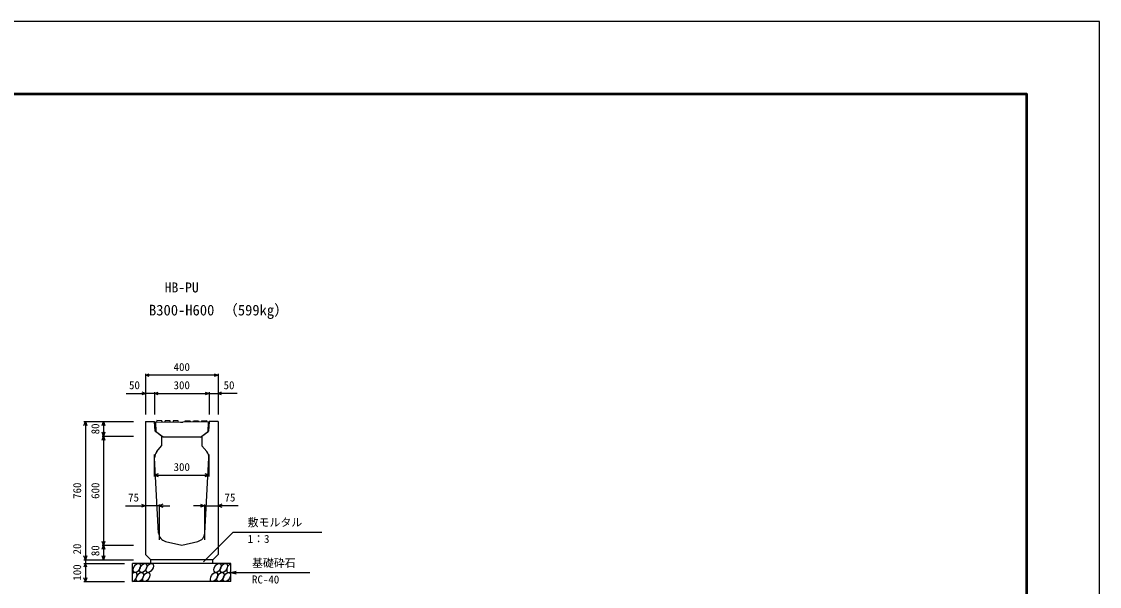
# Model space of a CAD drawing. Units: millimetres, scale not verified. Extents: x -16800 to 16800, y -5940 to 5940.
# Drawn here: x 10874 to 16800, y 2833 to 5940 of the extents above; entities that cross this region are included whole.
import ezdxf
from ezdxf.enums import TextEntityAlignment as Align

# ---------------------------------------------------------------- set-up
doc = ezdxf.new("R2010")
doc.units = ezdxf.units.MM
doc.header["$LTSCALE"] = 20
for name, color, linetype, lineweight in [('0-0_DIM', 7, 'Continuous', 25), ('0-1_Defpoints', 5, 'Continuous', 25), ('0-2_HATCH', 6, 'Continuous', 25), ('0-5_OUTLINE', 3, 'Continuous', 25), ('0-6_TXT', 7, 'Continuous', 25), ('0-7_WAKU', 3, 'Continuous', 25)]:
    doc.layers.add(name, color=color, linetype=linetype, lineweight=lineweight)
doc.styles.add('ＭＳ ゴシック', font='')
doc.styles.get('ＭＳ ゴシック').set_extended_font_data('MS Gothic')

msp = doc.modelspace()

# ---------------------------------------------------------------- linework, layer by layer
at = {"layer": '0-0_DIM'}
for p, q in [((11554.72, 4002.31), (11554.72, 3779.81)), ((11954.72, 3994.81), (11554.72, 3994.81)), ((11954.72, 4002.31), (11954.72, 3779.81)), ((11449.72, 3894.81), (11554.72, 3894.81)), ((11604.72, 3894.81), (11554.72, 3894.81)), ((11604.72, 3902.31), (11604.72, 3779.81)), ((11604.72, 3894.81), (11904.72, 3894.81)), ((11904.72, 3902.31), (11904.72, 3779.81)), ((11904.72, 3894.81), (11954.72, 3894.81)), ((12059.72, 3894.81), (11954.72, 3894.81)), ((11217.22, 3739.81), (11489.72, 3739.81)), ((11224.72, 3739.81), (11224.72, 2979.81)), ((11324.72, 3739.81), (11324.72, 3659.81)), ((11317.22, 3659.81), (11489.72, 3659.81)), ((11324.72, 3659.81), (11324.72, 3059.81)), ((11604.72, 3437.31), (11604.72, 3559.81)), ((11904.72, 3437.31), (11904.72, 3559.81)), ((11604.72, 3444.81), (11904.72, 3444.81)), ((11444.72, 3277.24), (11554.72, 3277.24)), ((11629.72, 3277.24), (11554.72, 3277.24)), ((11629.72, 3284.74), (11629.72, 3089.81)), ((11629.72, 3277.24), (11689.72, 3277.24)), ((11879.72, 3277.24), (11819.72, 3277.24)), ((11879.72, 3284.74), (11879.72, 3089.81)), ((11879.72, 3277.24), (11954.72, 3277.24)), ((12064.72, 3277.24), (11954.72, 3277.24)), ((12037.74, 3131.62), (11874.09, 2967.97)), ((12037.74, 3131.62), (12525.68, 3131.62)), ((11317.22, 3059.81), (11489.72, 3059.81)), ((11324.72, 3059.81), (11324.72, 2979.81)), ((11217.22, 2979.81), (11489.72, 2979.81)), ((11217.22, 2959.81), (11439.72, 2959.81)), ((12024.72, 2909.81), (12053.69, 2917.58)), ((12024.72, 2909.81), (12458.03, 2909.81)), ((12024.72, 2909.81), (12053.69, 2902.05)), ((11217.22, 2859.81), (11439.72, 2859.81))]:
    msp.add_line(p, q, dxfattribs=at)
for points in [[(11575.86, 3987.12), (11554.72, 3994.81), (11575.86, 4002.51)], [(11933.57, 4002.51), (11954.72, 3994.81), (11933.57, 3987.12)], [(11537.8, 3888.66), (11554.72, 3894.81), (11537.8, 3900.97)], [(11625.86, 3887.12), (11604.72, 3894.81), (11625.86, 3902.51)], [(11883.57, 3902.51), (11904.72, 3894.81), (11883.57, 3887.12)], [(11971.63, 3900.97), (11954.72, 3894.81), (11971.63, 3888.66)], [(11217.02, 3718.67), (11224.72, 3739.81), (11232.41, 3718.67)], [(11317.02, 3718.67), (11324.72, 3739.81), (11332.41, 3718.67)], [(11332.41, 3680.96), (11324.72, 3659.81), (11317.02, 3680.96)], [(11317.02, 3638.67), (11324.72, 3659.81), (11332.41, 3638.67)], [(11625.86, 3452.51), (11604.72, 3444.81), (11625.86, 3437.12)], [(11883.57, 3437.12), (11904.72, 3444.81), (11883.57, 3452.51)], [(11533.57, 3284.93), (11554.72, 3277.24), (11533.57, 3269.54)], [(11650.86, 3284.93), (11629.72, 3277.24), (11650.86, 3269.54)], [(11858.57, 3284.93), (11879.72, 3277.24), (11858.57, 3269.54)], [(11975.86, 3284.93), (11954.72, 3277.24), (11975.86, 3269.54)], [(11332.41, 3080.96), (11324.72, 3059.81), (11317.02, 3080.96)], [(11317.02, 3038.67), (11324.72, 3059.81), (11332.41, 3038.67)], [(11232.41, 3000.96), (11224.72, 2979.81), (11217.02, 3000.96)], [(11224.72, 2979.81), (11224.72, 2959.81), (11224.72, 2859.81)], [(11332.41, 3000.96), (11324.72, 2979.81), (11317.02, 3000.96)], [(11232.41, 2938.67), (11224.72, 2959.81), (11217.02, 2938.67)], [(11232.41, 2880.96), (11224.72, 2859.81), (11217.02, 2880.96)]]:
    msp.add_lwpolyline(points, dxfattribs=at)
at = {"layer": '0-1_Defpoints'}
msp.add_lwpolyline([(0, -5940), (16800, -5940), (16800, 5940), (0, 5940)], close=True, dxfattribs=at)
at = {"layer": '0-2_HATCH'}
for p, q in [((11646.72, 3738.39), (11645.22, 3744.9)), ((11691.72, 3737.93), (11690.22, 3744.44)), ((11736.72, 3737.47), (11735.22, 3743.98)), ((11772.72, 3737.47), (11774.22, 3743.98)), ((11817.72, 3737.93), (11819.22, 3744.44)), ((11862.72, 3738.39), (11864.22, 3744.9))]:
    msp.add_line(p, q, dxfattribs=at)
for points in [[(11645.27, 3744.9), (11618.27, 3745.18), (11616.72, 3738.69)], [(11690.27, 3744.44), (11663.27, 3744.72), (11661.72, 3738.23)], [(11735.27, 3743.98), (11708.27, 3744.26), (11706.72, 3737.77)], [(11774.17, 3743.98), (11801.17, 3744.26), (11802.72, 3737.77)], [(11819.17, 3744.44), (11846.17, 3744.72), (11847.72, 3738.23)], [(11864.17, 3744.9), (11891.17, 3745.18), (11892.72, 3738.69)]]:
    msp.add_lwpolyline(points, dxfattribs=at)
for centre, start_param, end_param in [((11489.01, 2884.81), 3.7419964, 7.318141), ((12021.72, 2934.81), 0.6666252, 4.1103269)]:
    msp.add_ellipse(centre, major_axis=(14.54, 23.54), ratio=0.5792, start_param=start_param, end_param=end_param, dxfattribs=at)
for centre in [(11507.61, 2934.81), (11524.49, 2884.81), (11543.08, 2934.81), (11559.97, 2884.81), (11578.56, 2934.81), (11932.17, 2884.81), (11950.77, 2934.81), (11967.65, 2884.81), (11986.24, 2934.81), (12003.12, 2884.81)]:
    msp.add_ellipse(centre, major_axis=(14.54, 23.54), ratio=0.5792, dxfattribs=at)
at = {"layer": '0-5_OUTLINE'}
for p, q in [((11554.72, 3739.81), (11604.72, 3739.81)), ((11607.72, 3686.94), (11604.72, 3739.81)), ((11609.73, 3738.76), (11748.7, 3737.35)), ((11609.73, 3738.76), (11611.8, 3683.86)), ((11748.7, 3737.35), (11750.22, 3734.15)), ((11759.22, 3734.15), (11750.22, 3734.15)), ((11760.74, 3737.35), (11759.22, 3734.15)), ((11899.72, 3738.76), (11760.74, 3737.35)), ((11899.72, 3738.76), (11897.64, 3683.87)), ((11904.72, 3739.81), (11901.72, 3686.94)), ((11954.72, 3739.81), (11904.72, 3739.81)), ((11954.72, 3739.81), (11954.72, 3009.81)), ((11643.72, 3659.81), (11607.72, 3686.94)), ((11651.72, 3653.78), (11611.8, 3683.86)), ((11857.72, 3653.78), (11897.64, 3683.87)), ((11865.72, 3659.81), (11901.72, 3686.94)), ((11643.72, 3659.81), (11643.72, 3606.29)), ((11857.72, 3653.78), (11651.72, 3653.78)), ((11865.72, 3659.81), (11865.72, 3606.29)), ((11617.39, 3574.92), (11643.72, 3606.29)), ((11892.04, 3574.92), (11865.72, 3606.29)), ((11627.74, 3127.07), (11605.76, 3540.12)), ((11881.7, 3127.07), (11903.67, 3540.12)), ((11924.72, 2979.81), (11584.72, 2979.81)), ((11584.72, 2959.81), (11584.72, 2979.81)), ((11924.72, 2979.81), (11954.72, 3009.81)), ((11924.72, 2959.81), (11924.72, 2979.81)), ((12024.72, 2959.81), (11484.72, 2959.81)), ((11484.72, 2859.81), (11484.72, 2959.81)), ((12024.72, 2859.81), (12024.72, 2959.81)), ((12024.72, 2859.81), (11484.72, 2859.81))]:
    msp.add_line(p, q, dxfattribs=at)
for points in [[(11554.72, 3739.81), (11554.72, 3009.81), (11584.72, 2979.81)], [(11666, 3081.11), (11754.72, 3059.81), (11843.44, 3081.11)]]:
    msp.add_lwpolyline(points, dxfattribs=at)
for centre, start, end in [((11655.69, 3542.78), 140, 183.04478), ((11853.74, 3542.78), 356.95522, 40), ((11677.66, 3129.73), 183.04478, 256.50427), ((11831.77, 3129.73), 283.49573, 356.95522)]:
    msp.add_arc(centre, 50, start, end, dxfattribs=at)
at = {"layer": '0-7_WAKU', "lineweight": 50}
msp.add_lwpolyline([(400, -5540), (16400, -5540), (16400, 5540), (400, 5540)], close=True, dxfattribs=at)

# ---------------------------------------------------------------- texts
at = {"layer": '0-0_DIM', "style": 'ＭＳ ゴシック'}
for s, p in [('400', (11709.72, 4004.81)), ('50', (11464.72, 3904.81)), ('300', (11709.72, 3904.81)), ('50', (11984.72, 3904.81)), ('300', (11709.72, 3454.81)), ('75', (11459.72, 3287.24)), ('75', (11989.72, 3287.24)), ('敷モルタル', (12117.11, 3150.36)), ('1：3', (12117.11, 3059.67)), ('基礎砕石', (12141.04, 2926.99)), ('RC-40', (12141.04, 2836.3))]:
    msp.add_text(s, height=43.99, dxfattribs=at).set_placement(p, align=Align.BOTTOM_LEFT)
for s, p in [('80', (11314.72, 3669.81)), ('760', (11214.72, 3314.81)), ('600', (11314.72, 3314.81)), ('20', (11214.72, 3009.12)), ('80', (11314.72, 2999.81)), ('100', (11214.72, 2864.81))]:
    msp.add_text(s, height=43.99, rotation=90, dxfattribs=at).set_placement(p, align=Align.BOTTOM_LEFT)
at = {"layer": '0-6_TXT', "style": 'ＭＳ ゴシック'}
for s, height, p in [('HB-PU', 54.99, (11660.97, 4433.57)), ('（599kg）', 58.65, (11983.09, 4306.07)), ('B300-H600', 58.65, (11574.72, 4306.07))]:
    msp.add_text(s, height=height, dxfattribs=at).set_placement(p, align=Align.BOTTOM_LEFT)

doc.saveas('drawing.dxf')
